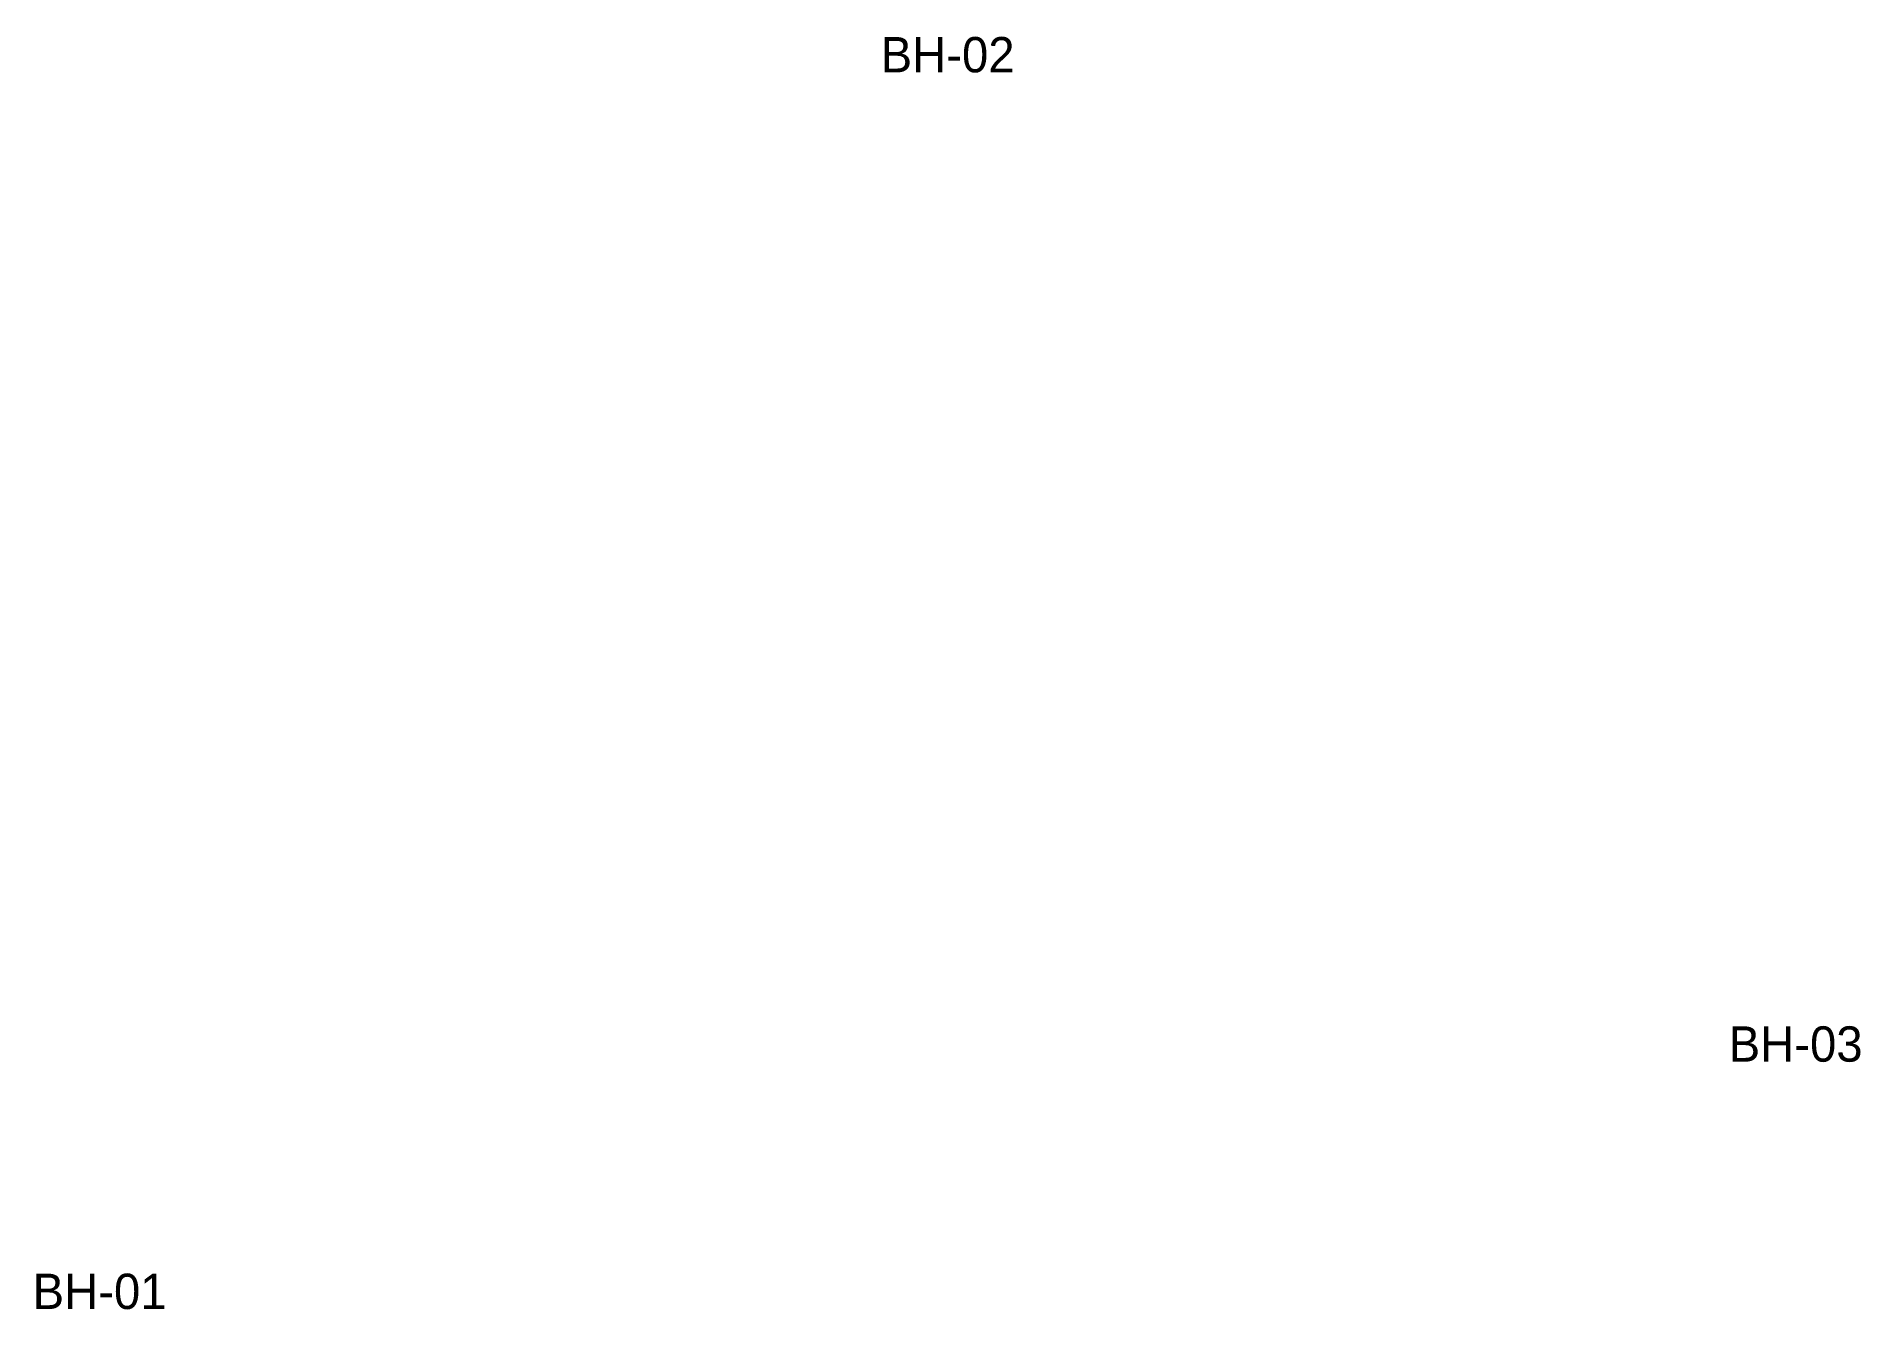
# Model space of a CAD drawing. Header units: metres. Extents: x 0.1 to 25.9, y 815.5 to 833.5.
import ezdxf
from ezdxf.enums import TextEntityAlignment as Align

# ---------------------------------------------------------------- set-up
doc = ezdxf.new("R2010")
doc.units = ezdxf.units.M
doc.layers.add('borehole_text', color=7, linetype='Continuous', true_color=0xffffff)

msp = doc.modelspace()

# ---------------------------------------------------------------- texts
at = {"layer": 'borehole_text'}
for s, p in [('BH-02', (13, 833)), ('BH-03', (25, 819)), ('BH-01', (1, 815.5))]:
    msp.add_text(s, height=0.5, dxfattribs=at).set_placement(p, align=Align.CENTER)

doc.saveas('drawing.dxf')
